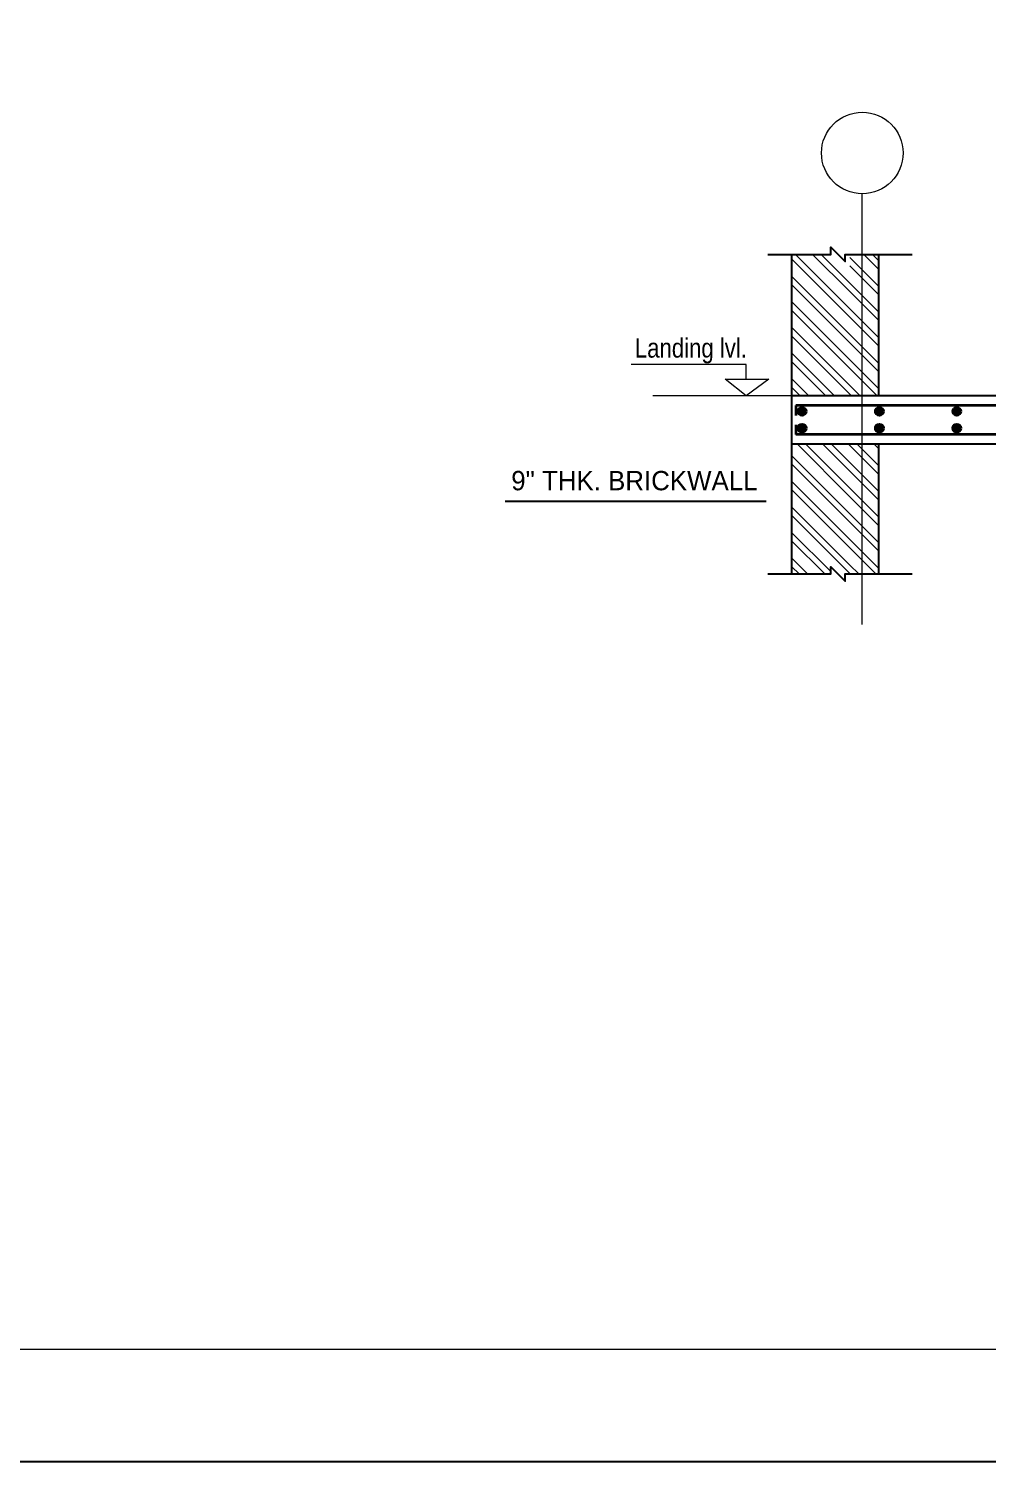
# Model space of a CAD drawing. Header units: inches. Extents: x -2812 to 9774, y -15726 to -746.
# Drawn here: x -2310 to -1913, y -15726 to -15133 of the extents above; entities that cross this region are included whole.
import ezdxf

# ---------------------------------------------------------------- set-up
doc = ezdxf.new("R2010")
doc.units = ezdxf.units.IN
doc.header["$LTSCALE"] = 17
doc.header["$MEASUREMENT"] = 0
doc.linetypes.add('ACAD_ISO04W100', pattern=[30, 24, -3, 0, -3])
for name, color, linetype, lineweight in [('#CENTERLINE', 252, 'ACAD_ISO04W100', 9), ('#HATCH', 8, 'Continuous', 13), ('#REBAR', 4, 'Continuous', 35), ('#TEXT', 3, 'Continuous', 15), ('ELE1', 3, 'Continuous', 9), ('Profile ele', 4, 'Continuous', 25), ('Slab', 20, 'Continuous', 35), ('st_text', 163, 'Continuous', 18)]:
    doc.layers.add(name, color=color, linetype=linetype, lineweight=lineweight)
doc.styles.add('NL100', font='romans.shx', dxfattribs={"height": 200})
doc.styles.add('ordinary', font='ARIALN.TTF')
doc.styles.add('ROMANS', font='', dxfattribs={"width": 0.8, "height": 7})
doc.styles.get('ROMANS').set_extended_font_data('Raavi')
doc.dimstyles.new('D-2', dxfattribs={"dimtxt": 3, "dimasz": 2, "dimexe": 2, "dimexo": 2, "dimgap": 1, "dimtad": 1, "dimdec": 0, "dimzin": 3, "dimdsep": 46, "dimlunit": 4, "dimtxsty": 'ROMANS', "dimcen": 0.09, "dimclrd": 256, "dimclre": 256, "dimclrt": 256, "dimadec": 0, "dimazin": 0, "dimtfac": 1, "dimtdec": 0, "dimtix": 1, "dimtmove": 1, "dimatfit": 3, "dimfxl": 1, "dimtolj": 1, "dimtzin": 0, "dimarcsym": 0})
pattern_1 = [(315, (20885.133, -56729.79), (5.3033009, 5.3033009), []), (315, (20885.133, -56733.326), (5.3033009, 5.3033009), [])]

# ---------------------------------------------------------------- blocks, each defined once
blk = doc.blocks.new('stair section')
at = {"layer": '#HATCH'}
h = blk.add_hatch(dxfattribs=at)
h.set_pattern_fill('ANSI32', color=256, scale=20, angle=270, style=0)
h.set_pattern_definition(pattern_1)
h.paths.add_polyline_path([(48417.06, -53502.59), (48412.15, -53497.68), (48393.06, -53497.68), (48393.06, -53556.2), (48417.06, -53556.2)])
h = blk.add_hatch(dxfattribs=at)
h.set_pattern_fill('ANSI32', color=256, scale=20, angle=270, style=0)
h.set_pattern_definition(pattern_1)
h.paths.add_polyline_path([(48429.06, -53497.68), (48417.06, -53497.68), (48417.06, -53556.2), (48429.06, -53556.2)])
h = blk.add_hatch(dxfattribs=at)
h.set_pattern_fill('ANSI32', color=256, scale=20, angle=270, style=0)
h.set_pattern_definition(pattern_1)
h.paths.add_polyline_path([(48417.06, -53576.2), (48393.06, -53576.2), (48393.06, -53629.93), (48409.15, -53629.93), (48409.15, -53626.93), (48412.15, -53629.93), (48417.06, -53629.93)])
h = blk.add_hatch(dxfattribs=at)
h.set_pattern_fill('ANSI32', color=256, scale=20, angle=270, style=0)
h.set_pattern_definition(pattern_1)
h.paths.add_polyline_path([(48429.06, -53576.2), (48417.06, -53576.2), (48417.06, -53629.93), (48429.06, -53629.93)])
at = {"layer": '#REBAR'}
h = blk.add_hatch(color=256, dxfattribs=at)
h.paths.add_polyline_path([(48395.58, -53562.63), (48398.93, -53562.63, 1)])
h.paths.add_polyline_path([(48398.93, -53562.63), (48395.58, -53562.63, 1)])
h = blk.add_hatch(color=256, dxfattribs=at)
h.paths.add_polyline_path([(48427.58, -53562.63), (48430.93, -53562.63, 1)])
h.paths.add_polyline_path([(48430.93, -53562.63), (48427.58, -53562.63, 1)])
h = blk.add_hatch(color=256, dxfattribs=at)
h.paths.add_polyline_path([(48462.93, -53562.63), (48459.58, -53562.63, -1)])
h.paths.add_polyline_path([(48459.58, -53562.63), (48462.93, -53562.63, -1)])
h = blk.add_hatch(color=256, dxfattribs=at)
h.paths.add_polyline_path([(48395.58, -53569.59), (48398.93, -53569.59, 1)])
h.paths.add_polyline_path([(48398.93, -53569.59), (48395.58, -53569.59, 1)])
h = blk.add_hatch(color=256, dxfattribs=at)
h.paths.add_polyline_path([(48427.58, -53569.59), (48430.93, -53569.59, 1)])
h.paths.add_polyline_path([(48430.93, -53569.59), (48427.58, -53569.59, 1)])
h = blk.add_hatch(color=256, dxfattribs=at)
h.paths.add_polyline_path([(48462.93, -53569.59), (48459.58, -53569.59, -1)])
h.paths.add_polyline_path([(48459.58, -53569.59), (48462.93, -53569.59, -1)])
at = {"layer": '#CENTERLINE'}
blk.add_line((48422.16, -53650.79), (48422.16, -53472.59), dxfattribs=at)
at = {"layer": '#REBAR'}
for p, q in [((48394.62, -53560.2), (48394.62, -53564.35)), ((48666.65, -53560.2), (48394.62, -53560.2)), ((48394.62, -53568.28), (48394.62, -53572.2)), ((48648.19, -53572.2), (48394.62, -53572.2))]:
    blk.add_line(p, q, dxfattribs=at)
for centre in [(48397.25, -53562.63), (48429.25, -53562.63), (48461.25, -53562.63), (48397.25, -53569.59), (48429.25, -53569.59), (48461.25, -53569.59)]:
    blk.add_circle(centre, 1.68, dxfattribs=at)
at = {"layer": '#TEXT'}
blk.add_line((48392.41, -53556.2), (48335.54, -53556.2), dxfattribs=at)
blk.add_lwpolyline([(48374.14, -53549.39), (48374.14, -53543.2), (48326.56, -53543.2)], dxfattribs=at)
blk.add_circle((48422.16, -53455.72), 16.87, dxfattribs=at)
at = {"color": 3, "linetype": 'Continuous', "ltscale": 50}
for points in [[(48643.45, -53530.2), (48643.45, -53556.2), (48393.06, -53556.2)], [(48649.38, -53576.2), (48393.06, -53576.2)]]:
    blk.add_lwpolyline(points, dxfattribs=at)
at = {"layer": 'Slab', "color": 7, "lineweight": 25}
for p, q in [((48393.06, -53629.93), (48393.06, -53497.68)), ((48429.06, -53556.2), (48429.06, -53497.68)), ((48429.06, -53629.93), (48429.06, -53576.2))]:
    blk.add_line(p, q, dxfattribs=at)
for points in [[(48383.03, -53497.68), (48409.15, -53497.68), (48409.15, -53494.68), (48415.14, -53500.68), (48415.14, -53497.68), (48442.78, -53497.68)], [(48383.03, -53629.93), (48409.15, -53629.93), (48409.15, -53626.93), (48415.14, -53632.93), (48415.14, -53629.93), (48442.78, -53629.93)]]:
    blk.add_lwpolyline(points, dxfattribs=at)
at = {"layer": 'st_text'}
blk.add_lwpolyline([(48374.14, -53556.2), (48365.46, -53549.39), (48383.5, -53549.39)], close=True, dxfattribs=at)
at = {"layer": '#TEXT', "linetype": 'Continuous', "insert": (48374.44, -53542.82), "char_height": 8, "width": 503.4667, "attachment_point": 9, "style": 'ordinary'}
blk.add_mtext('\\A1;Landing lvl.', dxfattribs=at)
at = {"layer": '#TEXT', "insert": (48327.87, -53591.36), "char_height": 8, "width": 114.0285, "attachment_point": 5, "style": 'NL100'}
blk.add_mtext('\\pt233.2;{\\fCentury Gothic|b0|i0|c0|p34;9" THK. BRICKWALL }', dxfattribs=at)
at = {"layer": '#TEXT'}
for tag, p in [('B', (47941.57, -53080.1)), ('A', (48429.19, -53235.35)), ('A', (48948.56, -53334.34)), ('B', (48413.07, -53463.36))]:
    blk.add_attdef(tag, p, '', height=20, dxfattribs=at)
blk.add_leader([(48382.4, -53599.89), (48274.38, -53599.89)], dimstyle='D-2', dxfattribs=at)

msp = doc.modelspace()

# ---------------------------------------------------------------- linework, layer by layer
at = {"layer": 'Defpoints'}
msp.add_lwpolyline([(366.02, -13478.28), (-2811.58, -13478.28), (-2811.58, -15726.25), (366.02, -15726.25)], close=True, dxfattribs=at)
at = {"layer": 'ELE1'}
msp.add_lwpolyline([(-2765.26, -13524.6), (319.71, -13524.6), (319.71, -15679.93), (-2765.26, -15679.93)], close=True, dxfattribs=at)

# ---------------------------------------------------------------- block references
at = {"layer": 'Profile ele'}
msp.add_blockref('stair section', (-50387.21, 38270.87), dxfattribs=at)

doc.saveas('drawing.dxf')
